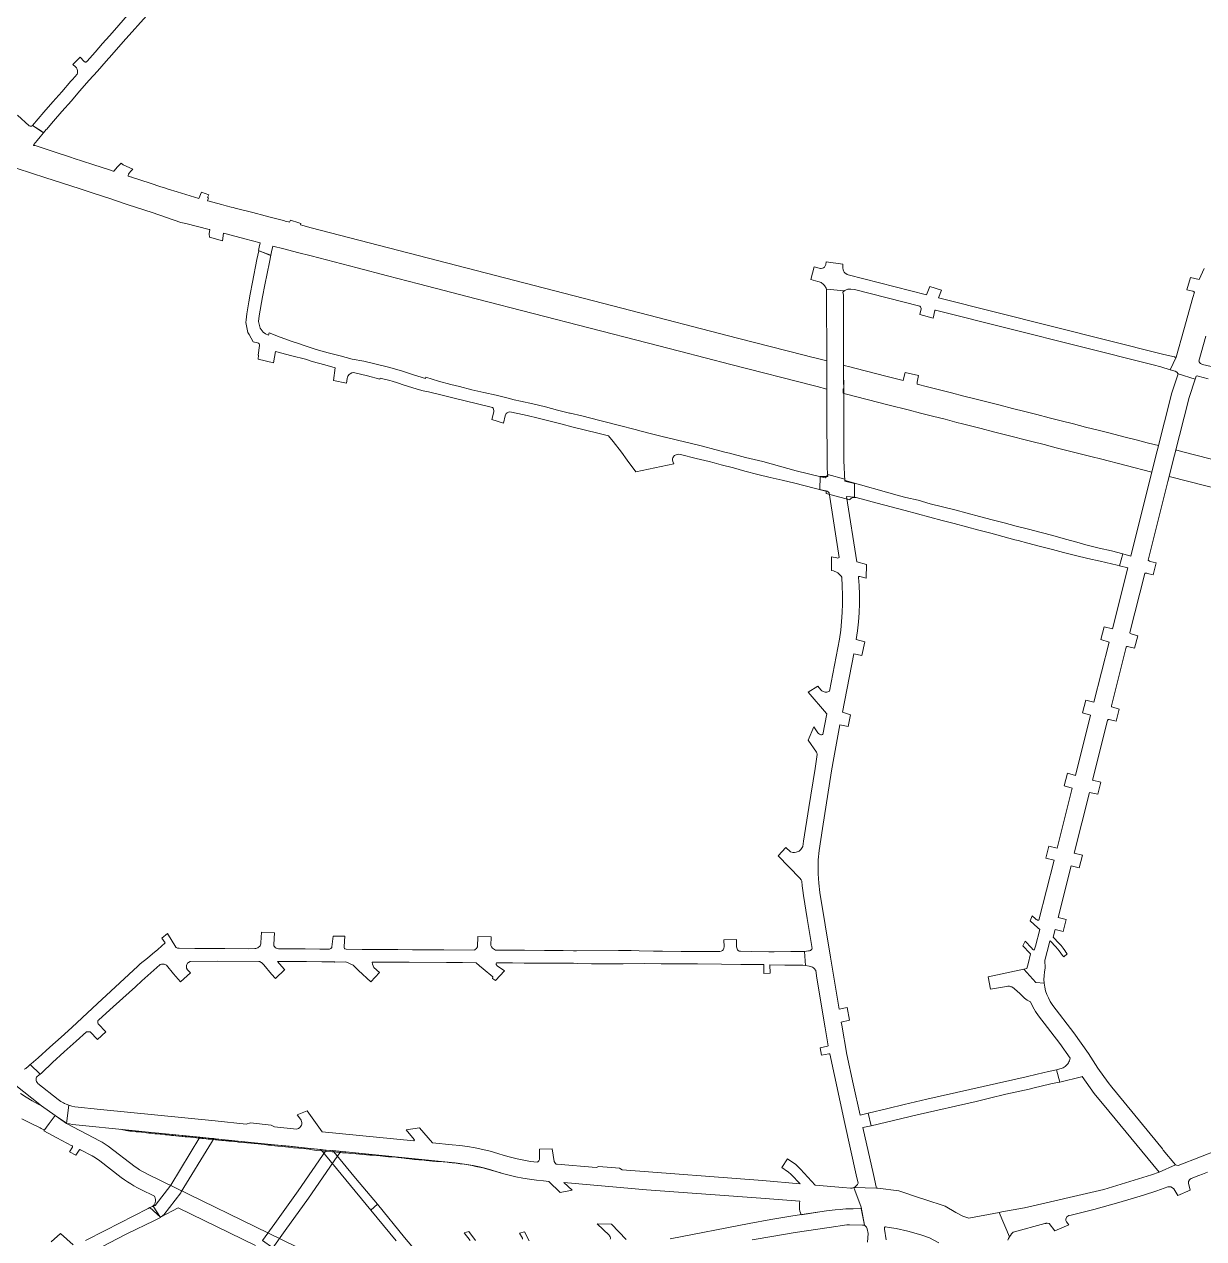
# Model space of a CAD drawing. Header units: inches. Extents: x 704148 to 723432, y 7075344 to 7101810.
# Drawn here: x 717110 to 718236, y 7084743 to 7085902 of the extents above; entities that cross this region are included whole.
import ezdxf

# ---------------------------------------------------------------- set-up
doc = ezdxf.new("R2010")
doc.units = ezdxf.units.IN
doc.header["$MEASUREMENT"] = 0
doc.layers.add('gisdb.gisadmin', color=7, linetype='Continuous', lineweight=9, true_color=0xccf5fc)

msp = doc.modelspace()

# ---------------------------------------------------------------- linework, layer by layer
at = {"layer": 'gisdb.gisadmin'}
for points in [[(717229.55, 7085913.09), (717204.59, 7085885.01), (717204.5393, 7085885.0666), (717193.6558, 7085872.7484), (717188.22, 7085866.59), (717179.9, 7085857.23), (717172.22, 7085848.59), (717162.86, 7085838.06), (717155.07, 7085828.82), (717146.05, 7085818.71), (717138.01, 7085809.45), (717134.4695, 7085805.1762), (717131.59, 7085801.78), (717131.1535, 7085801.2708), (717128.5615, 7085798.3618), (717117.98, 7085805.16), (717128.8681, 7085817.9145), (717137.2731, 7085827.8246), (717146.0069, 7085837.4612), (717154.4871, 7085847.4521), (717156.0914, 7085849.2563), (717160.6187, 7085854.3479), (717160.86, 7085855.02), (717161.09, 7085856.46), (717161.01, 7085857.3), (717160.49, 7085858.9), (717159.91, 7085860.31), (717159.18, 7085861.24), (717156.4916, 7085863.5349), (717163.5853, 7085870.5395), (717167.37, 7085866.32), (717167.68, 7085866.08), (717168.11, 7085865.84), (717168.3, 7085865.76), (717168.83, 7085865.76), (717169.2, 7085865.86), (717169.65, 7085866.14), (717170.12, 7085866.59), (717177.68, 7085875.15), (717184.95, 7085883.4), (717191.45, 7085890.73), (717196.23, 7085896.12), (717208.7, 7085910.66)], [(717103.6779, 7085815.0007), (717114.92, 7085805.03), (717115.82, 7085804.61), (717116.94, 7085804.65), (717117.98, 7085805.16), (717126.4992, 7085799.6867), (717128.2983, 7085798.5308), (717128.5615, 7085798.3618), (717125.3586, 7085794.4875), (717122.361, 7085790.8616), (717119.21, 7085787.05), (717118.9581, 7085786.5558), (717118.8107, 7085786.2665), (717120.5193, 7085786.0376), (717130.1213, 7085782.8915), (717140.4553, 7085779.5056), (717153.4369, 7085775.2522), (717158.7816, 7085773.501), (717164.823, 7085771.5216), (717164.8394, 7085771.5593), (717176.4028, 7085767.7798), (717190.6685, 7085763.117), (717195.1199, 7085761.662), (717195.5873, 7085761.5093), (717199.2301, 7085765.6757), (717202.462, 7085769.3723), (717204.6688, 7085767.8092), (717213.6146, 7085763.5728), (717211.7705, 7085761.4847), (717210.2538, 7085759.7673), (717209.7275, 7085758.648), (717209.3962, 7085757.4564), (717209.3502, 7085757.0108), (717212.6321, 7085755.9381), (717212.5926, 7085755.87), (717230.1871, 7085750.1052), (717240.3031, 7085746.7908), (717243.026, 7085745.9393), (717247.5794, 7085744.5155), (717255.9132, 7085741.9095), (717276.696, 7085735.4107), (717279.2987, 7085741.7366), (717286.2016, 7085738.9741), (717285.1122, 7085736.5018), (717285.0912, 7085736.4543), (717285.9345, 7085736.1263), (717285.0134, 7085733.2485), (717285.2228, 7085733.1941), (717298.3576, 7085729.7797), (717302.8186, 7085728.6201), (717307.6044, 7085727.376), (717309.5215, 7085726.8776), (717310.3936, 7085726.6509), (717311.5112, 7085726.3604), (717328.1887, 7085722.0251), (717339.913, 7085718.9774), (717346.1407, 7085717.3585), (717357.3464, 7085714.4455), (717360.1043, 7085713.7286), (717362.16, 7085713.1942), (717363.3671, 7085712.8804), (717364.22, 7085715.0208), (717372.2484, 7085712.3139), (717374.122, 7085711.6821), (717373.6849, 7085710.5662), (717384.0299, 7085707.5091), (717384.0394, 7085707.5066), (717680.2415, 7085630.8638), (717790.651, 7085602.2952), (717854.2921, 7085586.0534), (717860.3822, 7085584.5068), (717867.0184, 7085582.8056), (717875.8927, 7085580.5408), (717875.9105, 7085575.1707), (717875.9817, 7085553.6847), (717866.691, 7085556.0562), (717864.0101, 7085556.7427), (717784.1923, 7085577.1519), (717735.2401, 7085589.7999), (717704.5929, 7085597.7183), (717541.4754, 7085639.8635), (717486.267, 7085654.1279), (717456.7572, 7085661.7524), (717427.6547, 7085669.3047), (717383.8356, 7085680.6955), (717370.7816, 7085684.0889), (717357.7351, 7085687.4804), (717347.3257, 7085690.1863), (717345.8933, 7085684.6253), (717345.2687, 7085681.4408), (717345.1952, 7085681.0658), (717333.5673, 7085685.9869), (717334.335, 7085689.0734), (717335.384, 7085693.2906), (717320.4793, 7085697.165), (717307.4667, 7085700.5477), (717301.3986, 7085702.1251), (717300.215, 7085702.5976), (717300.197, 7085702.4375), (717299.3873, 7085695.2481), (717286.9205, 7085698.673), (717286.7274, 7085701.6999), (717287.2044, 7085705.8149), (717286.4524, 7085706.0104), (717264.2468, 7085711.7827), (717264.1651, 7085711.5448), (717259.427, 7085712.7232), (717232.2078, 7085722.0832), (717209.1789, 7085729.6285), (717197.3082, 7085733.5179), (717197.3308, 7085733.5858), (717190.7361, 7085735.7413), (717185.7067, 7085737.3852), (717174.9431, 7085740.9033), (717168.1868, 7085743.1116), (717163.3614, 7085744.6888), (717129.7119, 7085755.6873), (717117.9338, 7085759.537), (717102.4362, 7085764.6024)], [(718239.708, 7085563.5724), (718230.3465, 7085566.021), (718229.4873, 7085566.1673), (718228.2831, 7085566.1197), (718227.2502, 7085562.9734), (718211.0261, 7085568.3023), (718209.8689, 7085569.6485), (718208.4027, 7085570.6492), (718206.9948, 7085571.1748), (718203.6498, 7085572.0168), (718209.1919, 7085584.2001), (718216.4835, 7085610.0575), (718225.182, 7085640.9036), (718226.7398, 7085646.0946), (718226.3525, 7085646.4459), (718226.1373, 7085646.5949), (718225.1746, 7085646.9882), (718219.4643, 7085648.2271), (718222.8753, 7085660.2302), (718231.1566, 7085658.2636), (718235.8376, 7085668.656)], [(718237.6577, 7085604.0865), (718230.9457, 7085580.2846), (718231.3294, 7085579.502), (718231.8432, 7085578.798), (718232.4714, 7085578.1939), (718233.195, 7085577.7081), (718233.5858, 7085577.5143), (718234.3703, 7085577.2424), (718242.7629, 7085575.0949)], [(717110.0883, 7084904.3869), (717110.8641, 7084904.7841), (717111.4862, 7084905.2219), (717114.18, 7084907.37), (717115.9247, 7084908.9034), (717125.4471, 7084899.6641), (717124.1432, 7084898.6915), (717122.4263, 7084897.6226), (717121.9718, 7084896.9201), (717121.6462, 7084896.1493), (717121.4594, 7084895.3338), (717121.42, 7084894.9169), (717121.5204, 7084893.6679), (717121.7664, 7084892.8681), (717122.3853, 7084891.7786), (717122.6523, 7084891.4559), (717122.6513, 7084891.4419), (717123.2286, 7084890.9151), (717142.6209, 7084875.5135), (717144.9548, 7084873.8205), (717147.4273, 7084872.3374), (717148.435, 7084871.8468), (717150.0197, 7084871.0754), (717152.7122, 7084870.0442), (717150.5559, 7084852.7366), (717126.4862, 7084869.5557), (717100.5933, 7084890.1202)], [(717106.6271, 7084881.2034), (717112.0707, 7084877.6923), (717117.6317, 7084874.3703), (717123.3035, 7084871.2411), (717126.4862, 7084869.5557), (717139.7537, 7084860.2848), (717134.0468, 7084852.7091), (717129.8826, 7084846.9982), (717129.3528, 7084846.2716), (717126.33, 7084847.94), (717125.37, 7084848.47), (717115.52, 7084853.23), (717107.7253, 7084856.9972)], [(717330.669, 7084736.234), (717257.1443, 7084772.1705), (717240.2611, 7084763.1736), (717230.03, 7084772.41), (717231.5324, 7084773.004), (717232.6622, 7084773.5535), (717233.1611, 7084774.0415), (717234.0223, 7084775.1384), (717234.3779, 7084775.7389), (717234.9258, 7084777.0212), (717235.1139, 7084777.6933), (717235.2427, 7084778.3792), (717235.3112, 7084779.0738), (717235.2658, 7084780.4675), (717235.1523, 7084781.1561), (717234.9791, 7084781.8322), (717234.7477, 7084782.4907), (717234.3675, 7084783.3031), (717221.3021, 7084789.6891), (717218.0463, 7084791.3491), (717214.8484, 7084793.118), (717211.712, 7084794.9939), (717208.6407, 7084796.9746), (717205.6381, 7084799.0578), (717202.7075, 7084801.2412), (717182.3481, 7084816.9508), (717180.9354, 7084818.003), (717179.4877, 7084819.0066), (717178.0067, 7084819.9602), (717176.494, 7084820.8629), (717174.9516, 7084821.7137), (717163.7801, 7084827.6292), (717163.7178, 7084827.6595), (717163.5877, 7084827.7068), (717163.4865, 7084827.7302), (717163.3834, 7084827.7429), (717163.3142, 7084827.7455), (717163.2449, 7084827.7432), (717163.176, 7084827.7362), (717163.074, 7084827.7167), (717163.0073, 7084827.6979), (717162.8787, 7084827.6466), (717162.8173, 7084827.6145), (717162.7299, 7084827.5584), (717162.6487, 7084827.4937), (717162.5746, 7084827.4208), (717162.5517, 7084827.3948), (717162.5296, 7084827.3681), (717162.5085, 7084827.3406), (717162.4693, 7084827.2836), (717159.3169, 7084822.3455), (717153.2871, 7084825.5524), (717156.0607, 7084830.0596), (717156.0784, 7084830.0895), (717156.0951, 7084830.1201), (717156.1252, 7084830.1828), (717156.1509, 7084830.2475), (717156.172, 7084830.3138), (717156.1884, 7084830.3814), (717156.2001, 7084830.45), (717156.2086, 7084830.554), (717156.2083, 7084830.6236), (717156.2031, 7084830.693), (717156.1863, 7084830.7959), (717156.1692, 7084830.8634), (717156.1474, 7084830.9295), (717156.1062, 7084831.0254), (717156.0734, 7084831.0867), (717156.0162, 7084831.174), (717155.9503, 7084831.2549), (717155.8764, 7084831.3285), (717155.7951, 7084831.394), (717155.677, 7084831.4674), (717141.2038, 7084839.1314), (717128.8979, 7084845.6477), (717134.0468, 7084852.7091), (717139.7537, 7084860.2848), (717150.3938, 7084852.8498), (717150.5559, 7084852.7366), (717182.439, 7084835.8536), (717184.4584, 7084834.7399), (717186.4387, 7084833.558), (717188.3777, 7084832.3095), (717190.273, 7084830.9957), (717215.9429, 7084811.2645), (717217.5381, 7084810.2726), (717220.1554, 7084808.5847), (717222.8282, 7084806.986), (717225.5535, 7084805.4786), (717228.328, 7084804.0639), (717369.1552, 7084735.2321)], [(718239.0824, 7084806.1959), (718234.2334, 7084804.2893), (718230.8358, 7084802.9612), (718223.4784, 7084800.1197), (718222.4416, 7084799.4396), (718221.8639, 7084798.8464), (718221.0582, 7084797.4069), (718220.8518, 7084795.6604), (718222.6967, 7084788.9728), (718210.9428, 7084784.0559), (718206.8757, 7084790.2188), (718205.7418, 7084791.4169), (718204.2665, 7084792.155), (718201.3454, 7084792.0869), (718190.7379, 7084788.4566), (718178.0141, 7084784.2939), (718154.4799, 7084777.1367), (718130.7601, 7084770.6208), (718109.0651, 7084765.2896), (718106.7951, 7084764.8715), (718105.8966, 7084764.3754), (718105.0624, 7084763.7453), (718104.4999, 7084763.0229), (718103.9724, 7084761.2838), (718104.0986, 7084760.1155), (718104.7313, 7084758.8293), (718106.9651, 7084755.8881), (718093.3106, 7084750.0934), (718087.9525, 7084757.1911), (718087.75, 7084757.28), (718086.27, 7084757.44), (718085.27, 7084757.44), (718084.892, 7084757.3787), (718083.79, 7084757.2), (718053.6284, 7084748.9682), (718053.2662, 7084748.6306), (718052.0867, 7084747.3214), (718051.0257, 7084745.9143), (718050.0915, 7084744.4201), (718040.4809, 7084767.8278), (718042.8308, 7084768.2627), (718064.5539, 7084772.2826), (718140.2538, 7084789.7371), (718185.6507, 7084803.6263), (718192.9176, 7084806.0981), (718208.5868, 7084813.1555), (718209.6857, 7084812.875), (718211.2464, 7084812.646), (718232.5286, 7084820.8114), (718265.0479, 7084833.5978)], [(717914.7808, 7084739.508), (717915.4174, 7084747.7434), (717914.434, 7084752.2374), (717913.7665, 7084753.8405), (717913.2347, 7084754.531), (717912.591, 7084755.1186), (717911.8278, 7084755.5995), (717908.5727, 7084772.8972), (717901.5374, 7084791.5041), (717923.2277, 7084791.0375), (717924.4434, 7084790.8926), (717944.7589, 7084788.3233), (717964.3882, 7084781.8489), (717969.3496, 7084780.2125), (717988.7894, 7084773.8006), (717998.9393, 7084767.6841), (718005.5281, 7084764.2932), (718011.5179, 7084762.4682), (718040.4809, 7084767.8278), (718050.0915, 7084744.4201), (718049.291, 7084742.8502), (718048.6304, 7084741.2165)], [(717168.66, 7084741.13), (717187.42, 7084750.69), (717228.3913, 7084771.5747), (717230.03, 7084772.41), (717233.2133, 7084773.6687), (717240.0158, 7084763.0453), (717235.6248, 7084760.7504), (717233.73, 7084759.76), (717208.65, 7084747.74), (717206.72, 7084746.75), (717184.03, 7084735.1)], [(717465.0354, 7084740.8075), (717440.8384, 7084770.1033), (717447.1447, 7084775.6129), (717473.0481, 7084743.8401), (717479.8968, 7084735.4993)], [(717726.3355, 7084742.5952), (717801.7331, 7084757.256), (717822.5182, 7084761.0719), (717843.3788, 7084764.4511), (717875.6467, 7084769.3315), (717883.9007, 7084770.2172), (717888.7876, 7084770.7294), (717891.101, 7084770.9718), (717893.9666, 7084771.2721), (717901.0271, 7084771.3932), (717908.8306, 7084771.527), (717911.8551, 7084755.5855), (717910.0939, 7084755.6458), (717897.4431, 7084755.9832), (717894.8411, 7084756.0526), (717878.0394, 7084753.5114), (717845.7715, 7084748.631), (717825.2421, 7084745.3054), (717804.787, 7084741.5501)], [(717669.3287, 7084742.2376), (717669.4375, 7084742.9263), (717669.3733, 7084743.9685), (717669.1808, 7084744.6387), (717668.6821, 7084745.5561), (717668.2245, 7084746.0821), (717656.8149, 7084757.0333), (717670.5059, 7084756.5838), (717684.6078, 7084741.8523)], [(717982.703, 7084738.9408), (717973.8564, 7084743.4229), (717973.7175, 7084743.4144), (717965.5383, 7084746.4104), (717953.3153, 7084749.9204), (717942.2195, 7084752.366), (717935.5276, 7084753.467), (717931.7404, 7084754.0276), (717931.7292, 7084754.1061), (717931.5946, 7084753.9202), (717931.0964, 7084753.325), (717930.8963, 7084751.9022), (717932.5569, 7084741.5906)], [(717135.9229, 7084739.756), (717144.7215, 7084747.6747), (717156.66, 7084736.93)], [(717535.7104, 7084741.0759), (717529.7787, 7084748.3278), (717534.3139, 7084749.692), (717540.8245, 7084741.0415)], [(717585.686, 7084742.4208), (717585.4218, 7084743.1023), (717582.5849, 7084748.1674), (717587.3305, 7084749.2876), (717591.7749, 7084740.6989)]]:
    msp.add_lwpolyline(points, dxfattribs=at)
for points in [[(717343.98, 7085674.87), (717339.7, 7085653.22), (717337.41, 7085641.74), (717334.35, 7085623.62), (717333.69, 7085618.3), (717335.21, 7085611.68), (717338.21, 7085607.86), (717340.47, 7085606.46), (717343.16, 7085605.13), (717343.87, 7085607.28), (717354.35, 7085603.28), (717365.84, 7085599.16), (717370.85, 7085597.36), (717377.32, 7085595.22), (717388.66, 7085591.46), (717400.11, 7085588.3), (717411.51, 7085585.25), (717422.9, 7085582.2), (717434.11, 7085580.3), (717445.9, 7085577.45), (717457.72, 7085574.71), (717469.96, 7085570.99), (717475.83, 7085569.18), (717481.43, 7085567.31), (717492.99, 7085563.7), (717493.42, 7085564.91), (717505.36, 7085561.26), (717517.14, 7085558.13), (717525.37, 7085556.02), (717537.14, 7085553.08), (717548.63, 7085550.5), (717560.35, 7085547.69), (717571.9, 7085544.88), (717577.7323, 7085543.3629), (717583.5562, 7085542.1556), (717595.5161, 7085539.5054), (717607.3694, 7085536.5515), (717618.88, 7085533.5937), (717622.85, 7085532.68), (717630.5, 7085530.65), (717631.11, 7085530.52), (717642.25, 7085527.96), (717659.31, 7085523.59), (717680.7, 7085518.11), (717690.35, 7085515.64), (717693.19, 7085514.91), (717698.69, 7085513.5), (717710.03, 7085510.69), (717712.59, 7085509.91), (717721.4894, 7085507.737), (717721.6, 7085507.71), (717733.43, 7085504.88), (717733.53, 7085504.86), (717745.47, 7085502.06), (717757.21, 7085499.26), (717769.07, 7085496.01), (717779.79, 7085493.24), (717783.08, 7085492.36), (717798.42, 7085488.28), (717814.81, 7085484.5), (717846.67, 7085475.77), (717870.34, 7085469.85), (717874.75, 7085469.07), (717876.6, 7085471.42), (717876.74, 7085471.82), (717876.7359, 7085472.105), (717893.2324, 7085467.7691), (717893.29, 7085466.28), (717945.12, 7085451.73), (717951.31, 7085450.24), (717963.05, 7085447.76), (717974.59, 7085444.24), (717998, 7085438.25), (718009.92, 7085435.19), (718021.65, 7085432.1), (718033.69, 7085428.93), (718045.17, 7085425.91), (718056.57, 7085422.9), (718068.24, 7085419.82), (718080.35, 7085416.78), (718091.63, 7085413.94), (718103.55, 7085410.47), (718114.48, 7085407.38), (718125.38, 7085404.36), (718126.8938, 7085403.969), (718135.6705, 7085401.9598), (718147.6471, 7085399.1116), (718158.222, 7085396.5543), (718155.2509, 7085384.9269), (718153.0408, 7085385.4614), (718136.63, 7085389.43), (718125.05, 7085392.08), (718113.12, 7085394.82), (718101.71, 7085397.79), (718091.09, 7085400.56), (718078.59, 7085403.81), (718067.55, 7085406.69), (718058.34, 7085409.09), (718055.33, 7085409.92), (718043.82, 7085412.97), (718032.42, 7085416.03), (718020.79, 7085419.03), (718009.17, 7085422.11), (717997.33, 7085425.25), (717985.87, 7085428.29), (717974.13, 7085431.4), (717962.34, 7085434.49), (717950.552, 7085437.835), (717924.086, 7085444.75), (717903.8752, 7085450.0729), (717902.9496, 7085450.2541), (717902.0067, 7085450.279), (717901.0729, 7085450.1468), (717900.174, 7085449.8612), (717899.3351, 7085449.4302), (717898.5795, 7085448.8657), (717897.9283, 7085448.1834), (717897.814, 7085448.0146), (717875.4154, 7085453.8781), (717875.3553, 7085455.0097), (717875.29, 7085456.24), (717873.76, 7085456.62), (717845.24, 7085463.73), (717833.3, 7085466.59), (717821.76, 7085469.27), (717810.01, 7085472.26), (717797.81, 7085475.42), (717786.81, 7085478.35), (717775.22, 7085481.44), (717768.52, 7085483.23), (717763.57, 7085484.46), (717751.33, 7085487.49), (717736.24, 7085491.27), (717733.98, 7085491.43), (717732.02, 7085491.04), (717731.19, 7085490.68), (717730.59, 7085490.26), (717730, 7085489.61), (717729.53, 7085488.91), (717729.07, 7085488.1), (717728.81, 7085487.22), (717728.75, 7085486.18), (717728.94, 7085484.68), (717729.99, 7085482.24), (717693.6398, 7085474.7314), (717685.4566, 7085485.8657), (717680, 7085493.29), (717672.16, 7085503.52), (717667.54, 7085508.89), (717657.37, 7085511.5), (717645.54, 7085514.48), (717633.97, 7085517.39), (717622.14, 7085520.37), (717610.71, 7085523.3), (717599.33, 7085526.23), (717591.22, 7085528.2), (717587.08, 7085529.17), (717573.38, 7085532.01), (717572.15, 7085531.71), (717570.97, 7085531.05), (717570.1, 7085530.43), (717569.64, 7085529.78), (717569.08, 7085528.05), (717567.4748, 7085521.0235), (717556.1773, 7085524.5704), (717557.78, 7085530.69), (717558.08, 7085532.21), (717558.12, 7085533.06), (717558.02, 7085534.12), (717557.83, 7085534.9), (717557.49, 7085535.55), (717557.0213, 7085536.148), (717542.6416, 7085539.5459), (717530.7533, 7085542.3066), (717519.0648, 7085545.2484), (717507.551, 7085548.2615), (717495.9162, 7085550.8916), (717490.6677, 7085551.9269), (717489.413, 7085552.2455), (717484.2174, 7085553.868), (717472.6531, 7085557.5235), (717466.3821, 7085559.5354), (717461.2395, 7085561.0984), (717458.9265, 7085561.8014), (717449.62, 7085564.11), (717449.39, 7085563.18), (717437.62, 7085566.35), (717424.4, 7085569.35), (717422.7, 7085569.27), (717421.01, 7085568.33), (717420.1, 7085567.61), (717418.96, 7085566.1), (717418.56, 7085564.97), (717418.33, 7085563.86), (717417.7082, 7085559.3251), (717405.1165, 7085561.9916), (717406.854, 7085574.0736), (717397.0086, 7085576.7077), (717384.8834, 7085580.0698), (717378.468, 7085582.1969), (717365.5, 7085585.5), (717349.83, 7085589.49), (717348.1051, 7085578.5913), (717333.1727, 7085582.2236), (717333.67, 7085586.03), (717333.27, 7085586.11), (717334.61, 7085595.28), (717334.61, 7085596.1), (717334.37, 7085596.72), (717333.71, 7085597.32), (717332.83, 7085597.66), (717328.55, 7085598.8), (717324.7805, 7085605.7449), (717323.54, 7085607.52), (717321.51, 7085617.23), (717321.7813, 7085619.7774), (717322.5175, 7085625.6182), (717324.4488, 7085637.0545), (717325.6419, 7085644.0875), (717327.9298, 7085655.5574), (717332.2061, 7085677.1884), (717333.8623, 7085685.6332), (717345.2687, 7085681.4408)], [(717892.7579, 7085647.5216), (717875.666, 7085648.9137), (717875.2678, 7085649.8819), (717874.7867, 7085650.8117), (717874.2265, 7085651.696), (717873.5912, 7085652.5281), (717872.1159, 7085654.0109), (717871.2869, 7085654.6503), (717870.4054, 7085655.215), (717869.4781, 7085655.7007), (717868.5119, 7085656.1037), (717867.4297, 7085656.4436), (717860.5899, 7085658.2412), (717863.9443, 7085670.3726), (717869.8171, 7085668.7558), (717870.6489, 7085668.7477), (717871.8677, 7085669.0053), (717872.625, 7085669.3494), (717873.6207, 7085670.098), (717874.1616, 7085670.73), (717874.7477, 7085671.8292), (717874.9708, 7085672.6306), (717875.1671, 7085675.2069), (717891.0947, 7085672.7733), (717891.1828, 7085671.0905), (717891.2779, 7085669.2765), (717891.5011, 7085667.5154), (717891.9011, 7085666.3997), (717892.4888, 7085665.3703), (717893.2464, 7085664.4587), (717895.1744, 7085663.0948), (717896.418, 7085662.6495), (717970.9755, 7085643.6771), (717974.0719, 7085651.484), (717985.2264, 7085648.1364), (717982.3187, 7085640.822), (718197.4876, 7085586.7499), (718207.7376, 7085584.2899), (718208.0929, 7085584.2157), (718208.7536, 7085584.168), (718209.1919, 7085584.2001), (718203.6498, 7085572.0168), (718194.4628, 7085574.7323), (718187.2022, 7085576.8785), (717979.7207, 7085629.1016), (717979.4138, 7085629.0795), (717979.1167, 7085628.7385), (717977.2795, 7085621.4644), (717964.5514, 7085624.678), (717965.9194, 7085630.2746), (717965.9101, 7085630.5534), (717965.7381, 7085631.3702), (717965.3605, 7085632.1147), (717964.5762, 7085632.9135), (717902.2916, 7085648.5906), (717898.7773, 7085649.0953), (717898.6033, 7085649.0826), (717898.4289, 7085649.0851), (717897.6264, 7085649.0967), (717896.8259, 7085649.0382), (717896.0336, 7085648.9102), (717895.2554, 7085648.7136), (717894.4974, 7085648.4499), (717893.7652, 7085648.1211), (717893.0645, 7085647.7298)], [(717875.666, 7085648.9137), (717892.7579, 7085647.5216), (717892.4005, 7085647.279), (717891.7783, 7085646.7719), (717891.2802, 7085646.2878), (717891.6844, 7085643.3996), (717891.9241, 7085571.0839), (717892.0132, 7085544.2279), (717892.0722, 7085526.4395), (717892.2082, 7085485.4161), (717893.089, 7085465.6054), (717902.1678, 7085463.399), (717902.2571, 7085450.4588), (717894.7506, 7085451.2785), (717904.5404, 7085388.7449), (717913.8593, 7085386.2821), (717913.4469, 7085373.1362), (717907.3879, 7085374.6262), (717906.785, 7085374.7197), (717906.0884, 7085374.6967), (717906.1539, 7085373.7031), (717906.6555, 7085366.0887), (717906.9353, 7085357.4665), (717906.9276, 7085348.8399), (717906.6324, 7085340.2183), (717906.05, 7085331.6113), (717905.1811, 7085323.0285), (717904.0266, 7085314.4795), (717912.0529, 7085312.3014), (717909.2769, 7085299.2651), (717901.6114, 7085300.9276), (717890.7198, 7085245.2374), (717898.344, 7085242.6622), (717896.1825, 7085231.4889), (717888.4214, 7085233.0667), (717882.5032, 7085201.7267), (717880.4364, 7085189.129), (717871.8191, 7085134.4), (717870.1239, 7085123.6337), (717868.5838, 7085113.3904), (717867.7531, 7085104.4248), (717867.5525, 7085099.9267), (717867.582, 7085090.9227), (717867.812, 7085086.426), (717868.1853, 7085081.9389), (717869.36, 7085073.0118), (717879.4926, 7085011.2927), (717887.6365, 7084961.6876), (717895.3218, 7084963.3426), (717897.6573, 7084951.2971), (717889.6517, 7084949.413), (717890.1403, 7084946.4368), (717895.142, 7084918.4817), (717900.9426, 7084890.6814), (717907.6903, 7084860.5104), (717915.433, 7084862.404), (717918.1462, 7084850.5413), (717910.3017, 7084848.8339), (717920.3239, 7084804.0214), (717922.9664, 7084792.241), (717923.2277, 7084791.0375), (717901.5374, 7084791.5041), (717902.2699, 7084791.8406), (717903.0783, 7084792.3284), (717904.0142, 7084793.0864), (717904.599, 7084793.7049), (717905.2121, 7084794.5315), (717905.8036, 7084795.6376), (717904.0622, 7084803.8377), (717893.0808, 7084852.5256), (717878.7013, 7084919.2603), (717877.7893, 7084919.3156), (717870.8948, 7084917.7876), (717869.4411, 7084924.8117), (717876.5503, 7084926.5665), (717877.28, 7084926.9127), (717874.3516, 7084943.8447), (717866.5233, 7084991.5281), (717865.327, 7084998.8148), (717864.8815, 7084999.4613), (717864.3813, 7085000.0666), (717863.8303, 7085000.6259), (717863.2327, 7085001.1351), (717862.1661, 7085001.841), (717860.4711, 7085002.5991), (717858.942, 7085002.9501), (717855.6842, 7085003.6374), (717854.6283, 7085016.9878), (717858.3663, 7085017.422), (717859.3243, 7085017.5619), (717860.2207, 7085017.9279), (717860.8999, 7085018.4057), (717861.5474, 7085019.1255), (717861.8941, 7085019.7248), (717857.1875, 7085048.3934), (717853.5713, 7085070.4198), (717852.8968, 7085074.9377), (717852.3539, 7085079.4733), (717851.943, 7085084.0228), (717851.3734, 7085085.1101), (717850.1873, 7085086.775), (717829.3812, 7085108.1639), (717836.7681, 7085116.1459), (717841.3645, 7085112.036), (717843.5601, 7085111.439), (717845.0777, 7085111.3671), (717846.5847, 7085111.5598), (717849.3856, 7085112.7078), (717851.134, 7085114.1639), (717852.939, 7085117.1477), (717853.714, 7085122.2819), (717858.7419, 7085154.2148), (717864.6311, 7085191.6175), (717866.7896, 7085204.7605), (717866.6241, 7085205.4628), (717866.3979, 7085206.1481), (717866.0142, 7085207.0088), (717858.2059, 7085218.4415), (717863.5501, 7085231.3554), (717867.4435, 7085225.4521), (717868.0375, 7085224.7855), (717868.9017, 7085224.1994), (717869.5497, 7085223.9422), (717870.2326, 7085223.8014), (717870.9296, 7085223.7814), (717871.6194, 7085223.8826), (717871.9936, 7085223.9909), (717875.8297, 7085243.6055), (717875.5631, 7085244.0299), (717858.0041, 7085264.4772), (717867.4216, 7085270.0044), (717870.3447, 7085266.5081), (717871.083, 7085265.7672), (717871.9386, 7085265.1658), (717872.4025, 7085264.9233), (717873.3846, 7085264.5638), (717874.4143, 7085264.3804), (717875.9792, 7085264.4459), (717876.9899, 7085264.7148), (717877.8743, 7085265.1218), (717878.3648, 7085265.4246), (717886.4531, 7085306.7814), (717887.931, 7085315.1051), (717889.1183, 7085323.4752), (717890.0135, 7085331.8815), (717890.6154, 7085340.314), (717890.9235, 7085348.7622), (717890.9372, 7085357.2161), (717890.6567, 7085365.6653), (717890.0821, 7085374.0997), (717889.5032, 7085375.0238), (717889.1619, 7085375.4755), (717888.1153, 7085376.7034), (717887.3169, 7085377.4462), (717886.4567, 7085378.1165), (717884.5781, 7085379.2202), (717883.5738, 7085379.6451), (717882.2352, 7085380.06), (717880.4974, 7085380.4934), (717880.4584, 7085393.5565), (717885.5712, 7085392.427), (717886.4387, 7085392.3898), (717887.0689, 7085392.5591), (717887.6339, 7085392.8859), (717887.727, 7085392.9611), (717878.146, 7085454.6919), (717877.7428, 7085455.0905), (717877.3063, 7085455.4525), (717877.0829, 7085455.607), (717876.3472, 7085456.0558), (717875.8319, 7085456.2924), (717875.2979, 7085456.4833), (717874.7493, 7085456.6269), (717869.1581, 7085457.7379), (717869.4231, 7085470.1127), (717876.7137, 7085470.0765), (717876.3473, 7085477.716), (717876.2083, 7085485.3631), (717876.0722, 7085526.3864), (717875.9995, 7085548.3147), (717875.9105, 7085575.1707)], [(717893.8609, 7085575.8292), (717896.5262, 7085575.149), (717912.6214, 7085571.0414), (717933.5569, 7085565.6985), (717948.6039, 7085561.8583), (717949.626, 7085565.903), (717950.5621, 7085569.6077), (717963.2927, 7085566.4914), (717963.4341, 7085566.4568), (717962.158, 7085560.1843), (717962.0887, 7085558.4169), (717971.9198, 7085555.9079), (717994.9818, 7085550.0223), (718006.7907, 7085547.0086), (718018.5497, 7085544.0076), (718029.9391, 7085541.1009), (718041.458, 7085538.1612), (718053.1308, 7085535.1822), (718064.6822, 7085532.2342), (718076.1615, 7085529.3045), (718088.0019, 7085526.2828), (718099.5725, 7085523.3299), (718111.1964, 7085520.3633), (718122.6864, 7085517.431), (718134.7582, 7085514.3502), (718146.2009, 7085511.4299), (718159.3108, 7085508.0842), (718171.1225, 7085505.0697), (718181.6345, 7085502.387), (718188.2452, 7085500.6999), (718192.401, 7085499.6393), (718191.1611, 7085494.7161), (718186.0514, 7085474.4264), (718137.112, 7085486.9161), (718129.1049, 7085488.9596), (718117.7049, 7085491.869), (718106.2256, 7085494.7986), (718094.8283, 7085497.7073), (718083.1969, 7085500.6757), (718071.4419, 7085503.6757), (718046.5402, 7085510.0308), (718035.0767, 7085512.9564), (718023.2706, 7085515.9694), (718011.8663, 7085518.8799), (718005.3632, 7085520.5395), (718000.0138, 7085521.9047), (717988.7437, 7085524.781), (717976.7376, 7085527.845), (717965.229, 7085530.7821), (717953.5714, 7085533.7572), (717935.3323, 7085538.412), (717893.253, 7085549.151), (717891.5408, 7085549.7004), (717891.46, 7085553.79), (717891.9819, 7085553.6666), (717891.9241, 7085571.0839), (717891.9235, 7085571.2776), (717891.9063, 7085576.4595), (717893.164, 7085576.0071)], [(718091.8077, 7085030.5893), (718097.7397, 7085024.4084), (718099.5037, 7085022.4232), (718101.3171, 7085020.0101), (718102.8669, 7085017.7487), (718103.9576, 7085016.2973), (718105.2531, 7085014.7735), (718101.892, 7085011.6329), (718100.6448, 7085013.056), (718099.0725, 7085015.1482), (718097.5227, 7085017.4097), (718095.9504, 7085019.5019), (718094.4209, 7085021.2232), (718089.2254, 7085026.6367), (718089.0992, 7085026.7572), (718088.963, 7085026.8663), (718088.8178, 7085026.963), (718088.6647, 7085027.0467), (718088.607, 7085027.074), (718087.9347, 7085024.3149), (718084.23, 7085009.56), (718084.011, 7085008.7103), (718084.3511, 7085000.9802), (718083.6139, 7084997.4), (718083.1915, 7084993.7692), (718083.0872, 7084990.1154), (718083.3017, 7084986.4664), (718075.4293, 7084987.2237), (718063.8342, 7084999.8658), (718066.8976, 7085000.5128), (718067.8658, 7085005.1318), (718070.2721, 7085014.6869), (718069.6911, 7085015.299), (718062.9806, 7085022.3691), (718065.0233, 7085026.6587), (718071.2872, 7085020.2189), (718072.5796, 7085018.8901), (718072.9755, 7085018.5484), (718073.4247, 7085018.2807), (718073.7282, 7085018.1655), (718074.9986, 7085021.8782), (718079.1151, 7085037.9257), (718077.2492, 7085039.5687), (718069.9405, 7085046.1284), (718071.8513, 7085050.8204), (718074.8722, 7085048.0751), (718075.241, 7085047.7682), (718075.6352, 7085047.4946), (718076.0517, 7085047.2564), (718076.4874, 7085047.0554), (718076.939, 7085046.8932), (718077.403, 7085046.7709), (718077.8758, 7085046.6895), (718078.3219, 7085046.651), (718092.7535, 7085103.9565), (718084.9862, 7085105.9958), (718087.8259, 7085117.2553), (718095.6261, 7085115.363), (718110.0551, 7085172.6582), (718102.2996, 7085175.0574), (718105.4698, 7085186.9883), (718113.1229, 7085184.8399), (718127.6433, 7085242.4979), (718119.8834, 7085244.4895), (718122.992, 7085256.7855), (718130.7491, 7085254.8306), (718145.1937, 7085312.1873), (718137.3593, 7085314.5461), (718140.6019, 7085326.7801), (718148.3885, 7085324.8735), (718163.0433, 7085383.0653), (718155.2509, 7085384.9269), (718158.222, 7085396.5543), (718165.8753, 7085394.3105), (718184.8116, 7085469.5032), (718191.1611, 7085494.7161), (718205.1376, 7085550.049), (718211.0261, 7085568.3023), (718227.2502, 7085562.9734), (718221.5381, 7085545.574), (718207.6332, 7085490.5123), (718201.2837, 7085465.2994), (718182.4131, 7085390.3674), (718182.7456, 7085390.0851), (718183.4781, 7085389.6127), (718183.8724, 7085389.4262), (718184.5562, 7085389.195), (718190.025, 7085387.7764), (718187.1346, 7085376.3857), (718181.7324, 7085377.7661), (718181.3055, 7085377.8555), (718180.4364, 7085377.9214), (718179.5691, 7085377.8354), (718179.2384, 7085377.7614), (718165.0576, 7085321.4519), (718165.03, 7085321.2798), (718165.0929, 7085320.8515), (718165.3962, 7085320.432), (718166.3395, 7085320.0599), (718172.5826, 7085318.0827), (718169.5108, 7085306.3771), (718162.7232, 7085308.0871), (718162.2056, 7085308.0793), (718161.966, 7085307.9758), (718161.7033, 7085307.7486), (718161.5342, 7085307.4453), (718161.5092, 7085307.3616), (718147.4014, 7085251.3419), (718147.3737, 7085251.1698), (718147.3763, 7085250.9955), (718147.4092, 7085250.8244), (718147.4713, 7085250.6615), (718147.5607, 7085250.5118), (718147.7399, 7085250.3221), (718147.8842, 7085250.2242), (718154.9527, 7085247.992), (718151.9848, 7085236.7163), (718147.8227, 7085237.7282), (718145.1588, 7085238.3759), (718144.8122, 7085238.3981), (718144.4025, 7085238.2583), (718144.1417, 7085238.0289), (718144.0451, 7085237.8838), (718143.9528, 7085237.6484), (718143.8682, 7085237.3124), (718129.5282, 7085180.3705), (718137.2857, 7085178.3159), (718134.5488, 7085167.1476), (718126.537, 7085168.4931), (718111.9994, 7085110.7669), (718119.7489, 7085108.8861), (718116.639, 7085096.59), (718108.9564, 7085098.6835), (718096.5371, 7085049.3686), (718104.2839, 7085047.2822), (718101.4459, 7085035.8459), (718093.6342, 7085037.842)], [(718215.6213, 7085493.7157), (718378.2111, 7085452.2214), (718398.8125, 7085446.9638), (718425.9729, 7085440.0322), (718429.5538, 7085439.0471), (718430.5831, 7085442.2254), (718430.8909, 7085441.9206), (718430.8286, 7085441.938), (718428.2985, 7085434.1255), (718426.9579, 7085429.7704), (718425.9127, 7085426.3754), (718422.1489, 7085414.1488), (718419.5494, 7085414.8596), (718415.2197, 7085415.9646), (718385.1455, 7085423.6398), (718385.1165, 7085423.6159), (718362.6341, 7085429.3634), (718202.539, 7085470.2211), (718207.6481, 7085490.5085), (718207.6332, 7085490.5123), (718208.8807, 7085495.452), (718209.8259, 7085495.1947)], [(717125.4471, 7084899.6641), (717115.9247, 7084908.9034), (717116.718, 7084909.6005), (717123.26, 7084915.35), (717134.54, 7084925.38), (717145.44, 7084935.07), (717155.42, 7084944.46), (717165.28, 7084953.58), (717180.01, 7084967.19), (717192.75, 7084978.96), (717201.4, 7084986.95), (717218.62, 7085002.87), (717220.8, 7085005), (717227.71, 7085010.42), (717232.66, 7085014.61), (717237.56, 7085018.76), (717244.56, 7085025.22), (717241.4763, 7085029.5605), (717246.9596, 7085034.0934), (717254.82, 7085021.13), (717255.21, 7085020.68), (717255.74, 7085020.32), (717256.36, 7085020.05), (717256.98, 7085019.92), (717257.85, 7085019.87), (717273.02, 7085019.8), (717286.11, 7085019.74), (717301.55, 7085019.76), (717301.5501, 7085019.7601), (717324.148, 7085019.537), (717330.051, 7085019.572), (717331.0516, 7085019.6623), (717332.0232, 7085019.9183), (717332.9384, 7085020.3328), (717333.7716, 7085020.8942), (717334.4995, 7085021.5867), (717335.1016, 7085022.391), (717335.5611, 7085023.2845), (717335.8651, 7085024.2421), (717336.005, 7085025.237), (717336.5741, 7085035.4033), (717349.0591, 7085034.596), (717348.21, 7085023.38), (717348.42, 7085022.31), (717348.86, 7085021.54), (717349.6, 7085020.68), (717350.59, 7085020.03), (717351.58, 7085019.6), (717352.67, 7085019.4), (717364.74, 7085019.4), (717378.18, 7085019.27), (717392.23, 7085019.13), (717401.31, 7085019.04), (717402.07, 7085019.31), (717402.68, 7085019.74), (717403.19, 7085020.22), (717403.5, 7085020.67), (717403.68, 7085021.41), (717404.8098, 7085031.4269), (717416.0762, 7085031.4008), (717415.67, 7085026.76), (717415.43, 7085021.36), (717415.53, 7085020.27), (717415.74, 7085019.68), (717416.01, 7085019.44), (717417.18, 7085019.09), (717432.62, 7085018.89), (717440.5568, 7085018.7883), (717447.258, 7085018.7483), (717451.3706, 7085018.7226), (717466.5636, 7085018.6278), (717480.5284, 7085018.54), (717489.8279, 7085018.4798), (717497.65, 7085018.53), (717510.56, 7085018.37), (717540.01, 7085018.27), (717540.13, 7085018.37), (717540.81, 7085018.92), (717541.57, 7085019.75), (717542.1, 7085020.48), (717542.51, 7085021.32), (717543.0563, 7085031.0436), (717555.6348, 7085030.8715), (717555.48, 7085022.55), (717556.07, 7085021.23), (717556.84, 7085020.18), (717557.73, 7085019.35), (717558.68, 7085018.63), (717559.72, 7085018.2), (717560.7032, 7085018.1578), (717567.6252, 7085018.0902), (717572.38, 7085018.11), (717587.38, 7085018.17), (717606.52, 7085017.82), (717613.6441, 7085017.6881), (717624.3553, 7085017.6429), (717634.3282, 7085017.5697), (717637.03, 7085017.5), (717677.02, 7085017.92), (717689.35, 7085017.79), (717696.94, 7085017.59), (717710.6776, 7085017.2199), (717719.2129, 7085017.1437), (717736.9103, 7085016.9695), (717751.99, 7085016.9412), (717754.234, 7085016.9225), (717773.83, 7085016.77), (717774.97, 7085017.01), (717775.89, 7085017.41), (717776.5, 7085017.89), (717776.94, 7085018.45), (717777.64, 7085019.88), (717777.81, 7085021.22), (717777.5009, 7085028.0012), (717789.6105, 7085028.4376), (717789.88, 7085021.31), (717790.22, 7085019.4), (717790.63, 7085018.5), (717791.34, 7085017.68), (717792.21, 7085017.24), (717793.42, 7085017.01), (717804.11, 7085016.89), (717820.71, 7085016.47), (717824.63, 7085016.51), (717825.76, 7085016.53), (717841.46, 7085016.78), (717851.3769, 7085016.9365), (717854.6283, 7085016.9878), (717855.6842, 7085003.6374), (717853.02, 7085003.9), (717842.2726, 7085003.8937), (717835.86, 7085003.89), (717821.64, 7085004.09), (717821.7297, 7084996.0284), (717815.8282, 7084995.769), (717815.8, 7085004.33), (717796.46, 7085004.53), (717793.82, 7085004.45), (717775.49, 7085004.68), (717752.63, 7085004.94), (717731.2985, 7085004.98), (717717.92, 7085005.16), (717702.09, 7085005.29), (717681.46, 7085005.09), (717677.01, 7085005.05), (717663.39, 7085004.92), (717651.29, 7085005.14), (717638.02, 7085005.41), (717634.24, 7085005.57), (717621.99, 7085005.66), (717615.93, 7085005.68), (717601.77, 7085005.73), (717587.18, 7085005.79), (717575.88, 7085006), (717561.13, 7085006.16), (717560.98, 7085006.14), (717560.76, 7085006.04), (717560.71, 7085005.97), (717560.43, 7085005.03), (717560.53, 7085004.39), (717561.47, 7085003.17), (717568.4726, 7084998.3634), (717559.8767, 7084989.1445), (717557.002, 7084991.046), (717557.086, 7084992.5235), (717547.95, 7085000.21), (717544.37, 7085003.3), (717541.3, 7085006.05), (717528.32, 7085006.33), (717512.93, 7085006.33), (717477.4, 7085006.56), (717442.14, 7085006.78), (717442.39, 7085004.61), (717443.66, 7085001.46), (717448.9579, 7084996.771), (717440.9732, 7084987.9879), (717429.12, 7084998.78), (717423.94, 7085003.73), (717417, 7085006.91), (717406.5, 7085006.75), (717406.01, 7085006.87), (717394.14, 7085007.01), (717379.55, 7085007.18), (717365.98, 7085007.22), (717360.79, 7085007.23), (717351.91, 7085007.25), (717358.21, 7085000.03), (717358.613, 7084999.5657), (717349.8222, 7084991.0191), (717346.18, 7084995.21), (717338.69, 7085004.11), (717336.57, 7085006.21), (717335.67, 7085006.78), (717334.79, 7085007.15), (717334.05, 7085007.35), (717294.9, 7085007.53), (717268.43, 7085007.23), (717266.71, 7085006.38), (717266.01, 7085005.64), (717265.21, 7085004.45), (717264.96, 7085003.58), (717264.82, 7085002.46), (717265.06, 7085000.9), (717265.98, 7084999.44), (717268.6356, 7084996.3646), (717259.0617, 7084988.0181), (717252.53, 7084995.66), (717245.9, 7085003.9), (717243.75, 7085004.69), (717241.82, 7085004.87), (717240.97, 7085004.79), (717239.93, 7085004.44), (717239.36, 7085004.13), (717222.25, 7084988.94), (717216.19, 7084983.26), (717204.14, 7084972.39), (717191.75, 7084961.23), (717180.86, 7084951.41), (717180.45, 7084950.85), (717180.33, 7084950.28), (717180.35, 7084948.66), (717180.61, 7084947.86), (717187.8922, 7084940.2607), (717179.881, 7084932.7207), (717173.14, 7084940.23), (717169.54, 7084940.19), (717159.72, 7084931.33), (717148.27, 7084920.99), (717137.11, 7084910.91), (717126.9, 7084901.05), (717126.2123, 7084900.394)], [(718059.9148, 7084976.6124), (718054.937, 7084981.2837), (718054.3415, 7084981.7955), (718053.7038, 7084982.2534), (718053.0285, 7084982.654), (718052.3209, 7084982.9943), (718051.5864, 7084983.2716), (718050.8305, 7084983.4838), (718050.0589, 7084983.6293), (718049.2776, 7084983.707), (718048.4925, 7084983.7163), (718047.1962, 7084983.5807), (718031.9339, 7084980.8554), (718029.802, 7084992.6779), (718063.8342, 7084999.8658), (718075.4293, 7084987.2237), (718083.3017, 7084986.4664), (718083.8335, 7084982.85), (718084.6784, 7084979.2936), (718085.8301, 7084975.8245), (718087.2797, 7084972.4689), (718089.0163, 7084969.2525), (718091.0266, 7084966.1996), (718091.7048, 7084965.2878), (718111.6169, 7084939.2614), (718125.6408, 7084919.347), (718134.6365, 7084905.4354), (718144.3315, 7084891.7872), (718147.7882, 7084887.4746), (718196.342, 7084828.6543), (718196.9505, 7084827.3796), (718208.5868, 7084813.1555), (718192.9176, 7084806.0981), (718144.868, 7084864.3075), (718130.9148, 7084881.3472), (718119.5615, 7084897.4409), (718118.7877, 7084897.2526), (718098.1707, 7084892.2562), (718094.8993, 7084903.8255), (718098.3146, 7084904.7508), (718099.4064, 7084905.0574), (718100.4674, 7084905.458), (718101.4895, 7084905.9495), (718102.4648, 7084906.5283), (718103.3859, 7084907.1899), (718104.2459, 7084907.9292), (718105.0382, 7084908.7407), (718105.7567, 7084909.6181), (718106.3961, 7084910.5548), (718106.9513, 7084911.5437), (718107.4183, 7084912.5772), (718107.7934, 7084913.6475), (718108.127, 7084915.0149), (718098.1153, 7084928.9316), (718077.9119, 7084955.3418), (718075.0052, 7084959.579), (718072.4789, 7084964.0534), (718070.3521, 7084968.731), (718069.595, 7084969.1041), (718067.0239, 7084970.5558), (718064.589, 7084972.226)], [(718094.8993, 7084903.8255), (718098.1707, 7084892.2562), (718095.907, 7084891.7647), (718089.6039, 7084890.3961), (718072.5099, 7084886.4824), (718071.3807, 7084886.2035), (718068.9371, 7084885.6), (718046.56, 7084880.541), (718031.08, 7084876.77), (718018.5, 7084873.73), (717962.16, 7084860.88), (717918.1462, 7084850.5413), (717915.433, 7084862.404), (717934.16, 7084866.95), (717949.84, 7084870.76), (717971.28, 7084875.86), (718066.06, 7084897.25), (718076.75, 7084899.89), (718087.46, 7084902.21)], [(717869.241, 7084768.3627), (717851.3438, 7084765.6557), (717850.7596, 7084767.2834), (717850.2761, 7084769.0956), (717849.9524, 7084770.9431), (717849.7909, 7084772.8118), (717849.7929, 7084774.6874), (717849.9584, 7084776.5557), (717850.286, 7084778.4025), (717813.0319, 7084781.3859), (717703.9524, 7084789.3491), (717624.8458, 7084796.2109), (717632.9034, 7084789.096), (717621.3213, 7084786.9415), (717610.6882, 7084797.439), (717605.5478, 7084797.8849), (717598.9289, 7084798.5648), (717592.3348, 7084799.454), (717585.7721, 7084800.5517), (717579.2475, 7084801.8566), (717572.7676, 7084803.3675), (717566.3387, 7084805.083), (717559.9674, 7084807.0012), (717553.6639, 7084808.8887), (717549.7229, 7084809.9216), (717544.4317, 7084811.203), (717538.1297, 7084812.524), (717534.4146, 7084813.227), (717527.9109, 7084814.2258), (717521.3764, 7084814.9988), (717514.7099, 7084815.6705), (717514.5943, 7084815.638), (717404.3949, 7084826.7622), (717405.4101, 7084825.5475), (717426.2517, 7084800.6109), (717447.1447, 7084775.6129), (717440.8384, 7084770.1033), (717393.0987, 7084827.9025), (717279.1018, 7084839.4101), (717165.7672, 7084850.8296), (717156.3018, 7084851.8249), (717153.4223, 7084852.2399), (717150.5559, 7084852.7366), (717152.7122, 7084870.0442), (717155.4844, 7084869.2515), (717158.315, 7084868.7035), (717183.0049, 7084866.1788), (717292.453, 7084855.1509), (717321.8388, 7084852.1901), (717325.854, 7084853.1926), (717345.7532, 7084851.1875), (717348.8374, 7084849.4697), (717369.9385, 7084847.3436), (717370.953, 7084847.598), (717371.9078, 7084848.0248), (717373.1656, 7084848.9583), (717374.1389, 7084850.1854), (717374.596, 7084851.1261), (717374.8829, 7084852.1319), (717374.9763, 7084853.6954), (717374.8112, 7084854.7282), (717374.4693, 7084855.7166), (717373.7661, 7084856.902), (717370.6626, 7084860.9799), (717380.1018, 7084864.6133), (717394.4122, 7084844.8284), (717481.7711, 7084836.0533), (717482.0493, 7084836.2016), (717482.3161, 7084836.6452), (717482.3428, 7084837.0772), (717482.1253, 7084837.5591), (717474.6812, 7084846.5502), (717487.3837, 7084848.3972), (717499.585, 7084834.2684), (717518.3237, 7084832.3924), (717525.6923, 7084831.6648), (717533.031, 7084830.6798), (717540.3307, 7084829.4388), (717547.5825, 7084827.9432), (717554.7776, 7084826.1948), (717561.9072, 7084824.1958), (717568.0259, 7084822.2674), (717574.2037, 7084820.5378), (717580.4343, 7084819.0086), (717586.7109, 7084817.6816), (717593.0272, 7084816.5581), (717599.3765, 7084815.6392), (717600.2512, 7084816.1199), (717601.1688, 7084817.0797), (717601.7028, 7084818.2955), (717601.73, 7084828.3), (717613.9219, 7084828.3803), (717615.7529, 7084816.4004), (717616.2974, 7084815.3441), (717617.0172, 7084814.3984), (717617.4861, 7084813.9304), (717618.4964, 7084813.8407), (717655.7108, 7084810.5391), (717658.2777, 7084811.7801), (717678.2028, 7084810.0518), (717680.5449, 7084808.4297), (717814.579, 7084798.3189), (717850.448, 7084795.0189), (717842.017, 7084804.1308), (717839.092, 7084806.4755), (717838.3027, 7084807.0228), (717832.8887, 7084810.7765), (717838.4727, 7084818.8301), (717846.2105, 7084813.4053), (717848.6626, 7084811.3332), (717850.9249, 7084809.0554), (717864.826, 7084793.7799), (717891.1144, 7084791.6312), (717898.5941, 7084790.9509), (717899.9311, 7084791.0571), (717900.7742, 7084791.245), (717901.5374, 7084791.5041), (717908.5727, 7084772.8972), (717908.8306, 7084771.527), (717901.0271, 7084771.3932), (717893.9666, 7084771.2721), (717891.101, 7084770.9718), (717888.7876, 7084770.7294), (717883.9007, 7084770.2172), (717875.6467, 7084769.3315)], [(717363.3103, 7084830.9096), (717380.3713, 7084829.1873), (717398.2345, 7084827.3841), (717410.5379, 7084826.1421), (717452.842, 7084821.8716), (717473.4559, 7084819.7907), (717490.0515, 7084818.1155), (717509.7134, 7084816.1307), (717514.5943, 7084815.638), (717514.7099, 7084815.6705), (717515.4983, 7084815.591), (717518.5261, 7084815.286), (717520.798, 7084815.057), (717527.9109, 7084814.2258), (717529.9577, 7084813.9115), (717533.7047, 7084813.336), (717538.507, 7084812.4449), (717543.7923, 7084811.3371), (717549.7229, 7084809.9216), (717555.2012, 7084808.4284), (717561.0686, 7084806.6696), (717564.8031, 7084805.5453), (717566.5365, 7084805.0234), (717563.5059, 7084805.886), (717561.4925, 7084806.4855), (717559.5294, 7084807.0892), (717557.7115, 7084807.6382), (717552.226, 7084809.1716), (717547.6211, 7084810.3183), (717541.1345, 7084811.746), (717537.4179, 7084812.5151), (717533.6849, 7084813.2032), (717529.9375, 7084813.81), (717526.1774, 7084814.3351), (717520.4785, 7084815.0319), (717513.509, 7084815.6861), (717510.5216, 7084815.962), (717506.5362, 7084816.3078), (717503.5464, 7084816.5595), (717499.5582, 7084816.8774), (717493.5816, 7084817.4114), (717491.5889, 7084817.584), (717486.6085, 7084818.0302), (717482.6223, 7084818.3687), (717477.6557, 7084818.9512), (717474.6811, 7084819.3538), (717472.698, 7084819.6222), (717469.7192, 7084819.983), (717466.73, 7084820.2416), (717464.7373, 7084820.4141), (717460.7518, 7084820.7589), (717457.7627, 7084821.0176), (717456.7663, 7084821.1038), (717454.7735, 7084821.2762), (717449.7916, 7084821.7073), (717442.817, 7084822.3108), (717439.8279, 7084822.5694), (717429.8641, 7084823.4316), (717426.875, 7084823.6902), (717421.8931, 7084824.1213), (717416.9112, 7084824.5524), (717413.9221, 7084824.811), (717407.9438, 7084825.3283), (717403.9583, 7084825.6731), (717398.9764, 7084826.1042), (717394.9909, 7084826.4491), (717389.0216, 7084827.0547), (717385.06, 7084827.6367), (717382.0881, 7084828.067), (717379.1165, 7084828.4991), (717376.1373, 7084828.8564), (717372.1492, 7084829.1759), (717367.1681, 7084829.6146), (717362.1892, 7084830.0754), (717356.2192, 7084830.6746), (717352.2405, 7084831.0866), (717346.2771, 7084831.7515), (717345.287, 7084831.8998), (717343.3029, 7084832.1586), (717339.3213, 7084832.542), (717336.3353, 7084832.8314), (717333.3494, 7084833.1226), (717329.3685, 7084833.5133), (717326.3831, 7084833.8084), (717322.4027, 7084834.2042), (717319.4175, 7084834.5017), (717314.4421, 7084834.9976), (717313.4471, 7084835.0968), (717309.4668, 7084835.4935), (717307.4767, 7084835.6918), (717305.4865, 7084835.8902), (717304.4914, 7084835.9893), (717302.5013, 7084836.1877), (717300.5112, 7084836.386), (717298.521, 7084836.5844), (717295.5358, 7084836.8819), (717294.5407, 7084836.9811), (717293.5457, 7084837.0803), (717292.5506, 7084837.1794), (717290.5605, 7084837.3778), (717288.5703, 7084837.5761), (717287.5752, 7084837.6753), (717286.5802, 7084837.7745), (717285.5851, 7084837.8737), (717283.595, 7084838.072), (717281.6048, 7084838.2703), (717279.6147, 7084838.4687), (717278.6196, 7084838.5679), (717276.6295, 7084838.7662), (717274.6393, 7084838.9646), (717271.6541, 7084839.2621), (717268.6689, 7084839.5596), (717265.6837, 7084839.8572), (717263.6936, 7084840.0559), (717261.7035, 7084840.2549), (717260.7085, 7084840.3544), (717257.7234, 7084840.6534), (717254.7384, 7084840.9529), (717252.7484, 7084841.1528), (717250.7585, 7084841.353), (717248.7685, 7084841.5534), (717246.7786, 7084841.7541), (717244.7887, 7084841.955), (717243.7938, 7084842.0555), (717240.8188, 7084842.4547), (717239.8159, 7084842.4755), (717236.8294, 7084842.7608), (717234.8396, 7084842.9628), (717232.8505, 7084843.1711), (717230.8602, 7084843.3675), (717228.8714, 7084843.5797), (717226.8912, 7084843.8767), (717225.906, 7084844.074), (717223.9146, 7084844.2594), (717221.9162, 7084844.3756), (717218.9223, 7084844.5873), (717216.9324, 7084844.7881), (717215.938, 7084844.8935), (717212.9545, 7084845.2079), (717210.969, 7084845.4523), (717208.9866, 7084845.7277), (717207.0168, 7084846.1279), (717206.0319, 7084846.3284), (717204.0627, 7084846.7345), (717202.0326, 7084847.1755), (717205.9139, 7084846.7844), (717277.7366, 7084839.5477), (717289.5907, 7084838.3513), (717345.3454, 7084832.723)], [(717240.0158, 7084763.0453), (717233.2133, 7084773.6687), (717234.9612, 7084774.3598), (717249.91, 7084793.96), (717277.7366, 7084839.5477), (717279.1018, 7084839.4101), (717289.5907, 7084838.3513), (717290.8696, 7084838.2222), (717288.7542, 7084834.5571), (717259.9047, 7084787.3042), (717259.3928, 7084786.5933), (717243.3294, 7084765.6617), (717242.7402, 7084765.052), (717242.0709, 7084764.5314), (717240.2611, 7084763.1736)], [(717347.254, 7084734.1), (717337.4461, 7084741.0167), (717349.1944, 7084757.1122), (717349.3207, 7084757.2973), (717371.3727, 7084788.3666), (717398.2345, 7084827.3841), (717412.0596, 7084825.9885), (717409.5037, 7084822.5912), (717406.4338, 7084818.1321), (717401.6014, 7084811.113), (717381.2078, 7084781.4913), (717359.1712, 7084750.4431)]]:
    msp.add_lwpolyline(points, close=True, dxfattribs=at)

doc.saveas('drawing.dxf')
